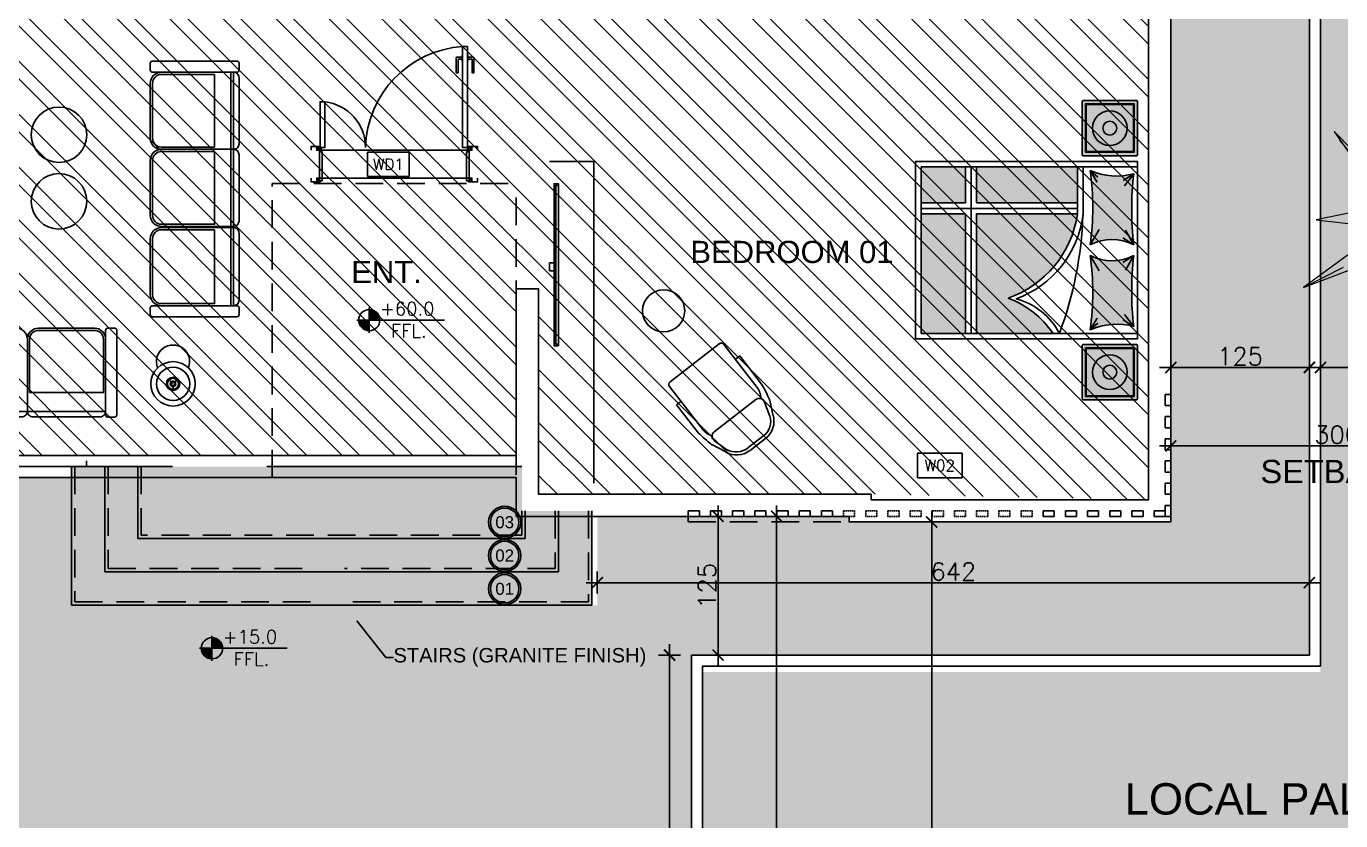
# Model space of a CAD drawing. Header units: centimetres. Extents: x -10658 to 14823, y -5448 to 3597.
# Drawn here: x -1332 to -147, y 519 to 1235 of the extents above; entities that cross this region are included whole.
import ezdxf
from ezdxf import colors
from ezdxf.entities.mleader import LeaderData, LeaderLine
from ezdxf.enums import TextEntityAlignment as Align
from ezdxf.math import Vec2, Vec3

# ---------------------------------------------------------------- set-up
doc = ezdxf.new("R2010")
doc.units = ezdxf.units.CM
doc.header["$LTSCALE"] = 100
doc.header["$MEASUREMENT"] = 0
doc.header["$PDMODE"] = 35
doc.linetypes.add('A0-01 FLOOR PLANS$0$HIDDEN', pattern=[0.375, 0.25, -0.125])
for name, color, linetype in [('A0-01 FLOOR PLANS$0$ARROW INDICATOR', 4, 'Continuous'), ('A0-01 FLOOR PLANS$0$CAR', 1, 'Continuous'), ('A0-01 FLOOR PLANS$0$FURNITURE', 111, 'Continuous'), ('A0-01 FLOOR PLANS$0$FURNITURE HATCH', 15, 'Continuous'), ('A0-01 FLOOR PLANS$0$HANDRAIL', 161, 'Continuous'), ('A0-01 FLOOR PLANS$0$HATCH', 8, 'Continuous'), ('A0-01 FLOOR PLANS$0$HIDDEN', 8, 'A0-01 FLOOR PLANS$0$HIDDEN'), ('A0-01 FLOOR PLANS$0$HIDDEN -03', 8, 'A0-01 FLOOR PLANS$0$HIDDEN'), ('A0-01 FLOOR PLANS$0$LVL', 2, 'Continuous'), ('A0-01 FLOOR PLANS$0$NUMBERS', 1, 'Continuous'), ('A0-01 FLOOR PLANS$0$STAIRS', 4, 'Continuous'), ('A0-01 FLOOR PLANS$0$TEXT', 3, 'Continuous'), ('A0-01 FLOOR PLANS$0$TEXT-SCHED', 3, 'Continuous'), ('A0-01 FLOOR PLANS$0$TILE', 252, 'Continuous'), ('A0-01 FLOOR PLANS$0$WALL-03', 2, 'Continuous'), ('A0-01 FLOOR PLANS$0$WALL-04', 1, 'Continuous'), ('A0-01 FLOOR PLANS$0$WOODEN DOOR', 1, 'Continuous'), ('DIM IN', 1, 'Continuous'), ('HATCH', 8, 'Continuous'), ('SOURROUNDING$0$KERBSTONE', 11, 'Continuous'), ('SOURROUNDING$0$TEXT', 3, 'Continuous'), ('TEXT', 3, 'Continuous')]:
    doc.layers.add(name, color=color, linetype=linetype)
doc.layers.add('SOURROUNDING$0$HAT', color=8, linetype='Continuous', lineweight=9)
doc.layers.add('SOURROUNDING$0$plantitas', color=68, linetype='Continuous', lineweight=5)
doc.styles.add('A0-01 FLOOR PLANS$0$02-Ground$0$ATTRIBUTE', font='ROMANS.shx')
doc.styles.add('A0-01 FLOOR PLANS$0$A0-01 GROUND FLOOR PLAN - For Entry modification$0$ROMANS', font='romans')
doc.styles.add('A0-01 FLOOR PLANS$0$ART', font='arial.ttf')
doc.styles.add('A0-01 FLOOR PLANS$0$ART-PS-1', font='arial.ttf', dxfattribs={"height": 20})
doc.styles.add('A0-01 FLOOR PLANS$0$GRIDS$0$20', font='romans.shx')
doc.styles.add('ART', font='arial.ttf')
doc.styles.add('ROMANS', font='romans')
doc.styles.add('SOURROUNDING$0$ARIAL', font='arial.ttf', dxfattribs={"width": 0.8, "height": 150})
doc.dimstyles.new('A0-01 FLOOR PLANS$0$A0-01 GROUND FLOOR PLAN - For Entry modification$0$text', dxfattribs={"dimtxt": 18, "dimasz": 10, "dimexe": 10, "dimexo": 10, "dimgap": -6, "dimtad": 1, "dimtih": 1, "dimtoh": 1, "dimdec": 0, "dimdsep": 46, "dimtxsty": 'A0-01 FLOOR PLANS$0$A0-01 GROUND FLOOR PLAN - For Entry modification$0$ROMANS', "dimblk1": 'A0-01 FLOOR PLANS$0$A0-01 GROUND FLOOR PLAN - For Entry modification$0$_ARCHTICK', "dimblk2": 'A0-01 FLOOR PLANS$0$A0-01 GROUND FLOOR PLAN - For Entry modification$0$_ARCHTICK', "dimsah": 1, "dimcen": 25, "dimdle": 10, "dimse1": 1, "dimse2": 1, "dimsd1": 1, "dimsd2": 1, "dimclrd": 1, "dimclre": 1, "dimclrt": 2, "dimadec": 0, "dimazin": 0, "dimtfac": 1, "dimtdec": 0, "dimtmove": 2, "dimatfit": 3, "dimldrblk": 'A0-01 FLOOR PLANS$0$A0-01 GROUND FLOOR PLAN - For Entry modification$0$_ARCHTICK', "dimfxl": 1, "dimtolj": 1, "dimtzin": 0, "dimarcsym": 0})
doc.dimstyles.new('AS-17-100', dxfattribs={"dimtxt": 17, "dimasz": 10, "dimexe": 10, "dimexo": 10, "dimgap": 6, "dimtad": 1, "dimtoh": 1, "dimdec": 0, "dimdsep": 46, "dimtxsty": 'ROMANS', "dimblk1": 'ARCHTICK', "dimblk2": 'ARCHTICK', "dimsah": 1, "dimcen": 25, "dimdle": 10, "dimclrd": 1, "dimclre": 1, "dimclrt": 2, "dimadec": 0, "dimazin": 0, "dimtfac": 1, "dimtdec": 0, "dimtofl": 0, "dimtmove": 2, "dimatfit": 3, "dimldrblk": 'ARCHTICK', "dimfxl": 1, "dimtolj": 1, "dimtzin": 0, "dimarcsym": 0})

# ---------------------------------------------------------------- blocks, each defined once
blk = doc.blocks.new('_ARCHTICK')
at = {"color": 0, "linetype": 'ByBlock', "const_width": 0.15}
blk.add_lwpolyline([(-0.5, -0.5), (0.5, 0.5)], dxfattribs=at)
blk = doc.blocks.new('*D58')
at = {"layer": 'Defpoints', "color": 0, "transparency": 16777216}
for p in [(-590, 788), (-700.6, 0), (-515.5, 0)]:
    blk.add_point(p, dxfattribs=at)
at = {"layer": 'DIM IN', "color": 1, "lineweight": -2, "transparency": 16777216}
for p, q in [((-515.5, 798), (-515.5, -10)), ((-580, 788), (-505.5, 788)), ((-690.6, 0), (-505.5, 0))]:
    blk.add_line(p, q, dxfattribs=at)
at = {"layer": 'DIM IN', "color": 1, "lineweight": -2, "transparency": 16777216, "xscale": 10, "yscale": 10, "zscale": 10}
for p, rotation in [((-515.5, 788), 90), ((-515.5, 0), 270)]:
    blk.add_blockref('_ARCHTICK', p, dxfattribs=dict(at, rotation=rotation))
at = {"layer": 'DIM IN', "color": 2, "transparency": 16777216, "insert": (-525.5, 394), "char_height": 16, "attachment_point": 5, "rotation": 90, "style": 'ROMANS'}
blk.add_mtext('\\A1;788', dxfattribs=at)
blk = doc.blocks.new('*D59')
at = {"layer": 'Defpoints', "color": 0, "transparency": 16777216}
for p in [(-300, 856.6), (0, 856.6), (0, 842.9)]:
    blk.add_point(p, dxfattribs=at)
at = {"layer": 'DIM IN', "color": 1, "lineweight": -2, "transparency": 16777216}
for p, q in [((0, 852.9), (0, 866.6)), ((-310, 856.6), (10, 856.6))]:
    blk.add_line(p, q, dxfattribs=at)
at = {"layer": 'DIM IN', "color": 1, "lineweight": -2, "transparency": 16777216, "xscale": 10, "yscale": 10, "zscale": 10, "rotation": 180}
blk.add_blockref('_ARCHTICK', (-300, 856.6), dxfattribs=at)
at = {"layer": 'DIM IN', "color": 1, "lineweight": -2, "transparency": 16777216, "xscale": 10, "yscale": 10, "zscale": 10}
blk.add_blockref('_ARCHTICK', (0, 856.6), dxfattribs=at)
at = {"layer": 'DIM IN', "color": 2, "transparency": 16777216, "insert": (-150, 866.6), "char_height": 16, "attachment_point": 5, "style": 'ROMANS'}
blk.add_mtext('\\A1;300', dxfattribs=at)
blk = doc.blocks.new('SOURROUNDING$0$0Q62D')
at = {"color": 0, "linetype": 'ByBlock'}
for p, q in [((-0.05, 1.11), (0.07, 0.48)), ((-0.03, 0.53), (-0.05, 1.11)), ((-0.03, 0.96), (0.02, 0.52)), ((-0.33, 0.67), (-0.16, 0.38)), ((-0.24, 0.34), (-0.33, 0.67)), ((-0.99, 0.59), (-0.35, 0.33)), ((-0.47, 0.19), (-0.99, 0.59)), ((-0.47, 0.28), (-0.92, 0.55)), ((-0.02, 0.02), (-0.03, 0.53)), ((0.1, 0.29), (0.34, 0.61)), ((0.34, 0.61), (0.15, 0.24)), ((0.28, 0.34), (1, 0.54)), ((1, 0.54), (0.36, 0.26)), ((1, 0.54), (0.41, 0.33)), ((0.07, 0.48), (0, 0.01)), ((0.02, 0.52), (0.05, 0.51)), ((-0.44, 0.21), (-0.38, 0.31)), ((-0.35, 0.33), (0, 0)), ((0, 0), (-0.24, 0.34)), ((-0.16, 0.38), (-0.02, 0.02)), ((0, 0.01), (0.1, 0.29)), ((0.03, 0.05), (0.28, 0.34)), ((0.08, 0.09), (0.31, 0.27)), ((-0.05, 0.01), (-0.47, 0.19)), ((-0.09, 0.04), (-0.36, 0.22)), ((0.36, 0.26), (0, 0.01)), ((0.15, 0.24), (0.03, 0.05)), ((-1.16, -0.15), (-0.66, 0.01)), ((-0.66, 0.01), (-0.05, 0.01)), ((-0.01, 0.01), (-0.62, -0.13)), ((0.01, 0), (-0.09, -0.29)), ((0, 0.01), (0.39, 0.1)), ((0, -0.42), (0.01, 0)), ((0.02, 0.01), (0.12, -0.52)), ((0.33, -0.36), (0.02, 0.01)), ((0.04, 0.01), (0.28, 0.02)), ((0.39, 0.1), (0.83, 0.01)), ((0.83, 0.01), (0.39, -0.02)), ((0.77, 0.01), (0.5, 0.01)), ((-1.16, -0.15), (-0.72, -0.06)), ((-0.62, -0.13), (-1.16, -0.15)), ((-0.2, -0.01), (-0.53, -0.04)), ((-0.35, -0.31), (-0.01, -0.04)), ((-0.04, -0.06), (-0.31, -0.35)), ((0, -0.03), (-0.3, -0.43)), ((-0.12, -0.23), (0, -0.03)), ((0.02, -0.06), (0.07, -0.48)), ((0.05, -0.01), (0.37, -0.3)), ((0.39, -0.02), (0.05, -0.01)), ((-0.16, -0.45), (-0.12, -0.23)), ((-0.64, -0.6), (-0.35, -0.31)), ((-0.09, -0.29), (-0.16, -0.45)), ((0.6, -0.73), (0.33, -0.36)), ((0.37, -0.3), (0.6, -0.73)), ((0.49, -0.56), (0.38, -0.38)), ((-0.3, -0.43), (-0.64, -0.6)), ((0.05, -1.18), (0, -0.42)), ((0.12, -0.52), (0.05, -1.18)), ((0.04, -1.08), (0.05, -0.56))]:
    blk.add_line(p, q, dxfattribs=at)
blk = doc.blocks.new('SOURROUNDING')
at = {"layer": 'SOURROUNDING$0$HAT', "transparency": 33554658}
h = blk.add_hatch(dxfattribs=at)
h.set_pattern_fill('CROSS', color=256, scale=150, angle=90)
h.paths.add_polyline_path([(-1392.1, 640), (-2418, 640), (-2418, 25), (-1392.1, 25)])
h.paths.add_polyline_path([(-1810, 2848), (-1810, 3028), (-3028, 3028), (-3028, 785), (-1820, 785), (-1820, 1969.7), (-1935, 1969.7), (-1935, 2521.2), (-1820, 2521.2), (-1820, 2848)])
h.paths.add_polyline_path([(-890, 3028), (-880, 2818), (-165, 2818), (-175, 2848), (-165, 2848), (-165, 652.9), (-722.1, 652.9), (-722.1, 25), (-20, 20), (-20, 3028)])
at = {"layer": 'SOURROUNDING$0$KERBSTONE', "lineweight": 13}
h = blk.add_hatch(dxfattribs=at)
h.set_pattern_fill('AR-HBONE', color=252, scale=5, angle=90)
h.paths.add_polyline_path([(-175, 1001.4), (-180.2, 999.4), (-175, 1003.3), (-175, 1910.1), (-189.2, 1904.7), (-175, 1915.1), (-175, 1965.3), (-177.8, 1965.6), (-175, 1966.2), (-175, 2515.3), (-190.9, 2509.3), (-175, 2521), (-175, 2569.6), (-179.5, 2570.1), (-175, 2571.1), (-175, 2808), (-890, 2808), (-890, 3028), (-1810, 3028), (-1810, 2511.2), (-1925, 2511.2), (-1925, 1979.7), (-1810, 1979.7), (-1810, 775), (-3028, 775), (-3028, 650), (-2728, 650), (-2448, 650), (-2428, 650), (-1382.1, 650), (-1382.1, 25), (-1257.6, 25), (-1257.1, 25), (-857.1, 25), (-732.1, 25), (-732.1, 668), (-175, 668)])
h.paths.add_polyline_path([(-1685, 828), (-1685, 2129.7), (-1770, 2129.7), (-1770, 2361.2), (-1685, 2361.2), (-1685, 2748), (-1220, 2748), (-1220, 2683), (-890, 2683), (-300, 2683), (-300, 788), (-590, 788), (-590, 793), (-817, 793), (-817, 713), (-1286.1, 713), (-1287.5, 828)], flags=16)
h.paths.add_polyline_path([(-1798.2, 1621.7), (-1726.1, 1621.7), (-1726.1, 1641.2), (-1798.2, 1641.2)], flags=16)
h.paths.add_polyline_path([(-1564, 2964.7), (-999.2, 2964.7), (-999.2, 3018.3), (-1564, 3018.3)], flags=16)
at = {"color": 6}
blk.add_lwpolyline([(-300, 2683), (-890, 2683), (-890, 2683), (-1220, 2683), (-1220, 2748), (-1685, 2748), (-1685, 828), (-890, 828), (-890, 793), (-590, 793), (-590, 788), (-300, 788)], close=True, dxfattribs=at)
at = {"layer": 'SOURROUNDING$0$KERBSTONE', "color": 2}
for p, q in [((-165, 2818), (-165, 658)), ((-175, 668), (-175, 2808)), ((-732.1, 668), (-732.1, 25)), ((-175, 668), (-732.1, 668)), ((-165, 658), (-722.1, 658)), ((-722.1, 658), (-722.1, 25))]:
    blk.add_line(p, q, dxfattribs=at)
at = {"layer": 'SOURROUNDING$0$plantitas', "color": 54, "extrusion": (0, 0, -1), "xscale": 90.07812315540856, "yscale": 90.07812315540856, "zscale": -90.07812315540879, "rotation": 141.4792577779152}
blk.add_blockref('SOURROUNDING$0$0Q62D', (90.1, 1053.9), dxfattribs=at)
at = {"layer": 'SOURROUNDING$0$TEXT', "linetype": 'ByBlock', "style": 'SOURROUNDING$0$ARIAL'}
blk.add_text('LOCAL PALM', height=28.25, dxfattribs=at).set_placement((-217.7, 524.3), align=Align.CENTER)
blk = doc.blocks.new('*D52')
at = {"layer": 'Defpoints', "color": 0, "transparency": 16777216}
for p in [(-300, 967.9), (-175, 927.3), (-175, 759.3)]:
    blk.add_point(p, dxfattribs=at)
at = {"layer": 'DIM IN', "color": 1, "lineweight": -2, "transparency": 16777216}
for p, q in [((-300, 957.9), (-300, 917.3)), ((-175, 769.3), (-175, 937.3)), ((-310, 927.3), (-165, 927.3))]:
    blk.add_line(p, q, dxfattribs=at)
at = {"layer": 'DIM IN', "color": 1, "lineweight": -2, "transparency": 16777216, "xscale": 10, "yscale": 10, "zscale": 10, "rotation": 180}
blk.add_blockref('_ARCHTICK', (-300, 927.3), dxfattribs=at)
at = {"layer": 'DIM IN', "color": 1, "lineweight": -2, "transparency": 16777216, "xscale": 10, "yscale": 10, "zscale": 10}
blk.add_blockref('_ARCHTICK', (-175, 927.3), dxfattribs=at)
at = {"layer": 'DIM IN', "color": 2, "transparency": 16777216, "insert": (-237.5, 937.3), "char_height": 16, "attachment_point": 5, "style": 'ROMANS'}
blk.add_mtext('\\A1;125', dxfattribs=at)
blk = doc.blocks.new('*D61')
at = {"layer": 'Defpoints', "color": 0, "transparency": 16777216}
for p in [(-175, 750.7), (-175, 733.3), (-817, 713.4)]:
    blk.add_point(p, dxfattribs=at)
at = {"layer": 'DIM IN', "color": 1, "lineweight": -2, "transparency": 16777216}
for p, q in [((-817, 723.4), (-817, 743.3)), ((-175, 740.7), (-175, 723.3)), ((-827, 733.3), (-165, 733.3))]:
    blk.add_line(p, q, dxfattribs=at)
at = {"layer": 'DIM IN', "color": 1, "lineweight": -2, "transparency": 16777216, "xscale": 10, "yscale": 10, "zscale": 10, "rotation": 180}
blk.add_blockref('_ARCHTICK', (-817, 733.3), dxfattribs=at)
at = {"layer": 'DIM IN', "color": 1, "lineweight": -2, "transparency": 16777216, "xscale": 10, "yscale": 10, "zscale": 10}
blk.add_blockref('_ARCHTICK', (-175, 733.3), dxfattribs=at)
at = {"layer": 'DIM IN', "color": 2, "transparency": 16777216, "insert": (-496, 743.3), "char_height": 16, "attachment_point": 5, "style": 'ROMANS'}
blk.add_mtext('\\A1;642', dxfattribs=at)
blk = doc.blocks.new('*D62')
at = {"layer": 'Defpoints', "color": 0, "transparency": 16777216}
for p in [(-713.2, 793), (-713.2, 668), (-708.1, 668)]:
    blk.add_point(p, dxfattribs=at)
at = {"layer": 'DIM IN', "color": 1, "lineweight": -2, "transparency": 16777216}
for p, q in [((-708.1, 803), (-708.1, 658)), ((-703.2, 793), (-698.1, 793)), ((-703.2, 668), (-698.1, 668))]:
    blk.add_line(p, q, dxfattribs=at)
at = {"layer": 'DIM IN', "color": 1, "lineweight": -2, "transparency": 16777216, "xscale": 10, "yscale": 10, "zscale": 10}
for p, rotation in [((-708.1, 793), 90), ((-708.1, 668), 270)]:
    blk.add_blockref('_ARCHTICK', p, dxfattribs=dict(at, rotation=rotation))
at = {"layer": 'DIM IN', "color": 2, "transparency": 16777216, "insert": (-718.1, 730.5), "char_height": 16, "attachment_point": 5, "rotation": 90, "style": 'ROMANS'}
blk.add_mtext('\\A1;125', dxfattribs=at)
blk = doc.blocks.new('*D28')
at = {"layer": 'Defpoints', "color": 0, "transparency": 16777216}
for p in [(-165, 927.3), (-165, 927.3), (-20, 927.3)]:
    blk.add_point(p, dxfattribs=at)
at = {"layer": 'DIM IN', "color": 1, "lineweight": -2, "transparency": 16777216}
blk.add_line((-10, 927.3), (-175, 927.3), dxfattribs=at)
at = {"layer": 'DIM IN', "color": 1, "lineweight": -2, "transparency": 16777216, "xscale": 10, "yscale": 10, "zscale": 10, "rotation": 180}
blk.add_blockref('_ARCHTICK', (-165, 927.3), dxfattribs=at)
at = {"layer": 'DIM IN', "color": 1, "lineweight": -2, "transparency": 16777216, "xscale": 10, "yscale": 10, "zscale": 10}
blk.add_blockref('_ARCHTICK', (-20, 927.3), dxfattribs=at)
at = {"layer": 'DIM IN', "color": 2, "transparency": 16777216, "insert": (-92.5, 937.3), "char_height": 16, "attachment_point": 5, "style": 'ROMANS'}
blk.add_mtext('\\A1;145', dxfattribs=at)
blk = doc.blocks.new('*D77')
at = {"layer": 'Defpoints', "color": 0, "transparency": 16777216}
for p in [(-590, 793), (-655.3, 0), (-598.1, 0)]:
    blk.add_point(p, dxfattribs=at)
at = {"layer": 'DIM IN', "color": 1, "lineweight": -2, "transparency": 16777216}
for p, q in [((-655.3, 803), (-655.3, -10)), ((-600, 793), (-665.3, 793)), ((-608.1, 0), (-665.3, 0))]:
    blk.add_line(p, q, dxfattribs=at)
at = {"layer": 'DIM IN', "color": 1, "lineweight": -2, "transparency": 16777216, "xscale": 10, "yscale": 10, "zscale": 10}
for p, rotation in [((-655.3, 793), 90), ((-655.3, 0), 270)]:
    blk.add_blockref('_ARCHTICK', p, dxfattribs=dict(at, rotation=rotation))
at = {"layer": 'DIM IN', "color": 2, "transparency": 16777216, "insert": (-665.3, 396.5), "char_height": 16, "attachment_point": 5, "rotation": 90, "style": 'ROMANS'}
blk.add_mtext('\\A1;793', dxfattribs=at)
blk = doc.blocks.new('*D106')
at = {"layer": 'Defpoints', "color": 0, "transparency": 16777216}
for p in [(-732.1, 668), (-751.8, 25), (-732.1, 25)]:
    blk.add_point(p, dxfattribs=at)
at = {"layer": 'DIM IN', "color": 1, "lineweight": -2, "transparency": 16777216}
for p, q in [((-751.8, 678), (-751.8, 15)), ((-742.1, 668), (-761.8, 668)), ((-742.1, 25), (-761.8, 25))]:
    blk.add_line(p, q, dxfattribs=at)
at = {"layer": 'DIM IN', "color": 1, "lineweight": -2, "transparency": 16777216, "xscale": 10, "yscale": 10, "zscale": 10}
for p, rotation in [((-751.8, 668), 90), ((-751.8, 25), 270)]:
    blk.add_blockref('_ARCHTICK', p, dxfattribs=dict(at, rotation=rotation))
at = {"layer": 'DIM IN', "color": 2, "transparency": 16777216, "insert": (-766.3, 346.5), "char_height": 17, "attachment_point": 5, "rotation": 90, "style": 'ROMANS'}
blk.add_mtext('\\A1;643', dxfattribs=at)
blk = doc.blocks.new('A0-01 FLOOR PLANS$0$d2232')
at = {"layer": 'A0-01 FLOOR PLANS$0$WOODEN DOOR'}
for p, q in [((-134.5, 31), (-137, 28.5)), ((-134.5, 28.5), (-137, 31)), ((0.5, 31), (3, 28.5)), ((0.5, 28.5), (3, 31)), ((-134.5, 1), (-137, 3.5)), ((-134.5, 3.5), (-137, 1)), ((0.5, 1), (3, 3.5)), ((0.5, 3.5), (3, 1))]:
    blk.add_line(p, q, dxfattribs=at)
for points in [[(-5.4, 122), (-1, 122), (-1, 31), (-5.4, 31)], [(-129.6, 72.3), (-134, 72.3), (-134, 31), (-129.6, 31)]]:
    blk.add_lwpolyline(points, close=True, dxfattribs=at)
for points in [[(-5.7, 112.5), (-10.7, 112.5, 0.414214), (-11.2, 111.9), (-11.2, 98.4, 0.414214), (-11, 98.2), (-9.7, 98.2, 0.414214), (-9.5, 98.4), (-9.5, 110.5, -0.414214), (-9.2, 110.7), (-5.7, 110.7)], [(-0.7, 112.5), (4.3, 112.5, -0.414214), (4.8, 111.9), (4.8, 98.4, -0.414214), (4.6, 98.2), (3.3, 98.2, -0.414214), (3.1, 98.4), (3.1, 110.5, 0.414214), (2.8, 110.7), (-0.7, 110.7)]]:
    blk.add_lwpolyline(points, format="xyb", dxfattribs=at)
for points in [[(-5.4, 108.8), (-5.7, 108.8), (-5.7, 114.3), (-5.4, 114.3)], [(-1, 108.8), (-0.7, 108.8), (-0.7, 114.3), (-1, 114.3)], [(-134, 31), (-134, 32), (-142, 32), (-142, 28.5)], [(-134.5, 31), (-137, 31), (-137, 28.5), (-134.5, 28.5)], [(-134.5, 31), (-133, 31), (-133, 27), (-132, 27), (-132, 1), (-134.5, 1), (-134.5, 31)], [(0.5, 31), (-1, 31), (-1, 27), (-2, 27), (-2, 1), (0.5, 1), (0.5, 31)], [(0, 31), (0, 32), (8, 32), (8, 28.5)], [(0.5, 31), (3, 31), (3, 28.5), (0.5, 28.5)], [(-134, 1), (-134, 0), (-142, 0), (-142, 3.5)], [(-134.5, 3.5), (-137, 3.5), (-137, 1), (-134.5, 1)], [(0, 1), (0, 0), (8, 0), (8, 3.5)], [(0.5, 3.5), (3, 3.5), (3, 1), (0.5, 1)]]:
    blk.add_lwpolyline(points, dxfattribs=at)
for centre, radius, start, end in [((1, 28.2), 94.1, 93.9429, 178.2769), ((-134.5, 31), 41.5, 0, 83.2298)]:
    blk.add_arc(centre, radius, start, end, dxfattribs=at)
blk = doc.blocks.new('A0-01 FLOOR PLANS$0$Fur_Bed_200x160_01')
at = {"layer": 'A0-01 FLOOR PLANS$0$FURNITURE HATCH'}
h = blk.add_hatch(color=256, dxfattribs=at)
h.dxf.hatch_style = 1
h.paths.add_polyline_path([(32.6, -54.1), (32.1, -54.1, 0.275211), (-43.4, -116.6, 0.156058), (-75, -76.3), (-75, -145), (32.6, -145)])
h.paths.add_polyline_path([(75, -54.1), (42.6, -54.1), (42.6, -145), (75, -145)])
h.paths.add_polyline_path([(75, -155), (42.6, -155), (42.6, -195), (75, -195)])
h.paths.add_polyline_path([(32.6, -155), (-75, -155), (-75, -195), (32.6, -195)])
h.paths.add_polyline_path([(-4.7, -3.3, -0.059544), (-68.9, -3.3, -0.175461), (-71.8, -42.7, -0.069628), (-4.7, -42.7, -0.248743)])
h.paths.add_polyline_path([(68.9, -3.3, -0.059544), (4.7, -3.3, -0.248743), (4.7, -42.7, -0.069628), (71.8, -42.7, -0.175461)])
for p, q in [((-68.9, -3.3), (-58.1, -11.8)), ((-68.9, -3.3), (-62.8, -12.9)), ((-4.7, -3.3), (-17.9, -10.7)), ((-4.7, -3.3), (-11.1, -13.1)), ((4.7, -3.3), (11.1, -13.1)), ((4.7, -3.3), (17.9, -10.7)), ((68.9, -3.3), (58.1, -11.8)), ((68.9, -3.3), (62.8, -12.9)), ((-4.7, -42.7), (-18.7, -34.4)), ((4.7, -42.7), (18.7, -34.4)), ((-71.8, -42.7), (-65.9, -35.7)), ((-71.8, -42.7), (-61.3, -36.3)), ((71.8, -42.7), (61.3, -36.3)), ((71.8, -42.7), (65.9, -35.7)), ((75, -54.1), (32.1, -54.1)), ((32.6, -145), (32.6, -54.1)), ((37.6, -195), (37.6, -54.1)), ((42.6, -145), (42.6, -54.1)), ((32.6, -145), (-75, -145)), ((-75, -150), (75, -150)), ((75, -145), (42.6, -145)), ((32.6, -155), (-75, -155)), ((32.6, -195), (32.6, -155)), ((75, -155), (42.6, -155)), ((42.6, -195), (42.6, -155))]:
    blk.add_line(p, q)
blk.add_lwpolyline([(-80, 0), (-80, -200), (80, -200), (80, 0)], close=True)
blk.add_lwpolyline([(-75, 0), (-75, -195), (75, -195), (75, 0)])
for points in [[(-71.8, -42.7, 0.175461), (-68.9, -3.3)], [(-68.9, -3.3, 0.059544), (-4.7, -3.3)], [(-4.7, -42.7, -0.248743), (-4.7, -3.3)], [(68.9, -3.3, -0.059544), (4.7, -3.3)], [(4.7, -42.7, 0.248743), (4.7, -3.3)], [(71.8, -42.7, -0.175461), (68.9, -3.3)], [(-71.8, -42.7, -0.069628), (-4.7, -42.7)], [(71.8, -42.7, 0.069628), (4.7, -42.7)], [(75, -49.1), (31.7, -49.1, 0.27978), (-43.9, -109.3, 0.210515), (-75, -70.4)]]:
    blk.add_lwpolyline(points, format="xyb")
for centre, radius, start, end in [((44.1, -389), 340.1, 92.0894, 110.5014), ((46.9, -148.7), 95.8, 98.8752, 160.4252), ((-122.1, -145.9), 84.1, 20.4105, 55.8901)]:
    blk.add_arc(centre, radius, start, end)
blk = doc.blocks.new('A0-01 FLOOR PLANS$0$CT2')
at = {"layer": 'A0-01 FLOOR PLANS$0$FURNITURE HATCH'}
h = blk.add_hatch(color=256, dxfattribs=at)
h.dxf.hatch_style = 1
h.paths.add_polyline_path([(0.4, 48.4, 0.414214), (-0.9, 49.6), (-48.4, 49.6, 0.414214), (-49.6, 48.4), (-49.6, 0.9, 0.414214), (-48.4, -0.4), (-0.9, -0.4, 0.414214), (0.4, 0.9)])
at = {"layer": 'A0-01 FLOOR PLANS$0$FURNITURE'}
blk.add_lwpolyline([(-0.9, -0.4), (-48.4, -0.4, -0.414214), (-49.6, 0.9), (-49.6, 48.4, -0.414214), (-48.4, 49.6), (-0.9, 49.6, -0.414214), (0.4, 48.4), (0.4, 0.9, -0.414214)], format="xyb", close=True, dxfattribs=at)
for points in [[(-2.8, 2.8), (-46.5, 2.8), (-46.5, 46.5), (-2.8, 46.5)], [(-3.4, 3.4), (-45.9, 3.4), (-45.9, 45.9), (-3.4, 45.9)]]:
    blk.add_lwpolyline(points, close=True, dxfattribs=at)
for radius in [15.6, 6.25]:
    blk.add_circle((-24.6, 24.6), radius, dxfattribs=at)
blk = doc.blocks.new('A0-01 FLOOR PLANS$0$A$C09b082d8')
at = {"layer": 'A0-01 FLOOR PLANS$0$FURNITURE'}
blk.add_lwpolyline([(71.2, 8), (-74.8, 8), (-74.8, 4), (71.2, 4)], close=True, dxfattribs=at)
for points in [[(-73.3, 8), (-73.3, 5.5), (69.7, 5.5), (69.7, 8)], [(3.5, 4), (3.5, 0), (-3.5, 0), (-3.5, 4)]]:
    blk.add_lwpolyline(points, dxfattribs=at)
blk = doc.blocks.new('A0-01 FLOOR PLANS$0$Fur_ArmChair_93x72_01')
for p, q in [((-8.9, 0), (9.1, 0)), ((-8.9, -3), (9.1, -3)), ((-32.7, -24.7), (-27.2, -13.1)), ((-28.9, -26.5), (-25, -13.6)), ((28.1, -26.5), (24.2, -13.6)), ((32.7, -24.7), (27.2, -13.1)), ((-24.2, -33), (23.4, -33)), ((-36, -73), (-36, -40.9)), ((-31, -90), (-31, -40.9)), ((31, -90), (31, -40.8)), ((36, -73), (36, -40.8)), ((-31, -73), (-36, -73)), ((31, -73), (36, -73)), ((28, -93), (-28, -93))]:
    blk.add_line(p, q)
for centre, radius, start, end in [((-9, -19.3), 19.3, 89.7223, 159.3789), ((9, -19.3), 19.3, 20.6212, 90.2777), ((-8.9, -20.6), 17.6, 89.3962, 156.7447), ((9, -19.2), 16.3, 20.1763, 90.3363), ((-31.8, -11), 5, 334.7019, 342.1666), ((31.8, -10.9), 5, 197.8334, 205.2981), ((98, -58.9), 135.2, 165.7449, 172.3494), ((-28.2, -26.8), 5, 154.7019, 165.7488), ((-16, -40.9), 15, 141.4228, 180), ((-24.2, -28), 5, 163.0927, 269.9745), ((23.4, -28), 5, 270, 16.8584), ((15.6, -40.9), 15.4, 0.2537, 40.1308), ((28.2, -26.8), 5, 14.2512, 25.2981), ((-98, -58.9), 135.2, 7.6506, 14.2512), ((-28, -90), 3, 180, 270), ((28, -90), 3, 270, 0)]:
    blk.add_arc(centre, radius, start, end)
blk = doc.blocks.new('*D1750')
at = {"layer": 'A0-01 FLOOR PLANS$0$TEXT-SCHED', "color": 1, "lineweight": -2, "transparency": 16777216}
for p, q in [((-1086.5, 1086.4), (-1124.2, 1086.4)), ((-1124.2, 1086.4), (-1124.2, 1064.4)), ((-1086.5, 1064.4), (-1086.5, 1086.4)), ((-1124.2, 1064.4), (-1086.5, 1064.4))]:
    blk.add_line(p, q, dxfattribs=at)
at = {"layer": 'Defpoints', "color": 0, "transparency": 16777216}
blk.add_point((-1105.3, 1075.4), dxfattribs=at)
blk.add_point((-1105.3, 1075.4), dxfattribs=at)
blk.add_point((-1105.3, 1075.4), dxfattribs=at)
at = {"layer": 'A0-01 FLOOR PLANS$0$TEXT-SCHED', "color": 2, "transparency": 16777216, "insert": (-1105.3, 1075.4), "char_height": 8, "width": 47.143, "attachment_point": 5, "style": 'A0-01 FLOOR PLANS$0$A0-01 GROUND FLOOR PLAN - For Entry modification$0$ROMANS'}
blk.add_mtext('\\A1;{\\H1.25x;WD1}', dxfattribs=at)
blk = doc.blocks.new('A0-01 FLOOR PLANS$0$A0-01 GROUND FLOOR PLAN - For Entry modification$0$_ARCHTICK')
at = {"color": 0, "linetype": 'ByBlock', "const_width": 0.15}
blk.add_lwpolyline([(-0.5, -0.5), (0.5, 0.5)], dxfattribs=at)
blk = doc.blocks.new('*D1759')
at = {"layer": 'A0-01 FLOOR PLANS$0$TEXT-SCHED', "color": 1, "lineweight": -2, "transparency": 16777216}
for p, q in [((-588.1, 814.9), (-628.2, 814.9)), ((-628.2, 814.9), (-628.2, 792.9)), ((-588.1, 792.9), (-588.1, 814.9)), ((-628.2, 792.9), (-588.1, 792.9))]:
    blk.add_line(p, q, dxfattribs=at)
at = {"layer": 'Defpoints', "color": 0, "transparency": 16777216}
blk.add_point((-608.2, 803.9), dxfattribs=at)
blk.add_point((-608.2, 803.9), dxfattribs=at)
blk.add_point((-608.2, 803.9), dxfattribs=at)
at = {"layer": 'A0-01 FLOOR PLANS$0$TEXT-SCHED', "color": 2, "transparency": 16777216, "insert": (-608.2, 803.9), "char_height": 8, "width": 47.143, "attachment_point": 5, "style": 'A0-01 FLOOR PLANS$0$A0-01 GROUND FLOOR PLAN - For Entry modification$0$ROMANS'}
blk.add_mtext('\\A1;{\\H1.25x;W02}', dxfattribs=at)
blk = doc.blocks.new('A0-01 FLOOR PLANS$0$02-Ground$0$A$C4F2068BA')
for p, q in [((0.4, 0.637), (0.4, 0.163)), ((1.816, 0.4), (0.163, 0.4))]:
    blk.add_line(p, q)
at = {"color": 8, "const_width": 0.2}
for points in [[(0.4, 0.3, -0.414214), (0.3, 0.4, -0.414214)], [(0.4, 0.5, -0.414214), (0.5, 0.4, -0.414214)]]:
    blk.add_lwpolyline(points, format="xyb", dxfattribs=at)
blk.add_circle((0.4, 0.4), 0.2)
blk = doc.blocks.new('A0-01 FLOOR PLANS$0$02-Ground$0$123')
at = {"ltscale": 0.1}
blk.add_blockref('A0-01 FLOOR PLANS$0$02-Ground$0$A$C4F2068BA', (-0.4, -0.4), dxfattribs=at)
blk = doc.blocks.new('A0-01 FLOOR PLANS$0$02-Ground$0$LEVEL- PLAN')
at = {"layer": 'A0-01 FLOOR PLANS$0$LVL', "ltscale": 0.1}
blk.add_blockref('A0-01 FLOOR PLANS$0$02-Ground$0$123', (0, 0), dxfattribs=at)
at = {"layer": 'A0-01 FLOOR PLANS$0$LVL', "ltscale": 0.1, "style": 'A0-01 FLOOR PLANS$0$02-Ground$0$ATTRIBUTE', "width": 0.8, "flags": 4}
blk.add_attdef('%%P0.00', (0.203, 0.093), '', height=0.25, dxfattribs=at)
blk.add_attdef('LVL', text='', height=0.25, dxfattribs=at).set_placement((0.745, -0.327), align=Align.CENTER)
blk = doc.blocks.new('A0-01 FLOOR PLANS$0$NUMBER')
at = {"layer": 'A0-01 FLOOR PLANS$0$NUMBERS'}
blk.add_circle((0, 0), 65, dxfattribs=at)
at = {"layer": 'A0-01 FLOOR PLANS$0$NUMBERS', "color": 8}
blk.add_circle((0, 0), 57.5, dxfattribs=at)
blk = doc.blocks.new('A0-01 FLOOR PLANS$0$OUTDOOR')
at = {"layer": 'A0-01 FLOOR PLANS$0$STAIRS'}
for p, q in [((-1391.1, 803), (-1391.1, 678)), ((-1361.1, 803), (-1361.1, 708)), ((-1331.1, 738), (-1331.1, 803)), ((-982, 763), (-982, 738)), ((-952, 763), (-952, 708)), ((-922, 763), (-922, 678)), ((-982, 738), (-1331.1, 738)), ((-1361.1, 708), (-1144.9, 708)), ((-952, 708), (-1144.9, 708)), ((-1391.1, 678), (-1144.9, 678)), ((-922, 678), (-1144.9, 678))]:
    blk.add_line(p, q, dxfattribs=at)
at = {"layer": 'A0-01 FLOOR PLANS$0$STAIRS', "color": 8, "linetype": 'A0-01 FLOOR PLANS$0$HIDDEN'}
for p, q in [((-1388.1, 803), (-1388.1, 681)), ((-1358.1, 803), (-1358.1, 711)), ((-1328.1, 803), (-1328.1, 741)), ((-985, 763), (-985, 741)), ((-955, 763), (-955, 711)), ((-925, 763), (-925, 681)), ((-985, 741), (-1328.1, 741)), ((-1358.1, 711), (-1171.3, 711)), ((-955, 711), (-1144.9, 711)), ((-1388.1, 681), (-1171.3, 681)), ((-925, 681), (-1144.9, 681))]:
    blk.add_line(p, q, dxfattribs=at)
at = {"layer": 'A0-01 FLOOR PLANS$0$STAIRS', "color": 8}
blk.add_lwpolyline([(-1215, 803), (-985, 803)], dxfattribs=at)
blk = doc.blocks.new('A0-01 FLOOR PLANS$0$Fur_Light-Table Lamp_D30_01')
for p, q in [((0, 2.5), (0, 5)), ((-3.5, -3.5), (-1.8, -1.8)), ((3.5, -3.5), (1.8, -1.8))]:
    blk.add_line(p, q)
for radius in [15, 6, 5, 2.5, 1.5]:
    blk.add_circle((0, 0), radius)
blk = doc.blocks.new('A0-01 FLOOR PLANS')
at = {"layer": 'A0-01 FLOOR PLANS$0$HATCH'}
h = blk.add_hatch(dxfattribs=at)
h.set_pattern_fill('DOTS', color=8, scale=50)
h.paths.add_polyline_path([(-1391.1, 803), (-985, 803), (-985, 763), (-922, 763), (-922, 678), (-1391.1, 678)])
at = {"layer": 'A0-01 FLOOR PLANS$0$FURNITURE'}
for p, q in [((-1247.5, 1158.4), (-1247.5, 1088.9)), ((-1247.5, 1088.9), (-1247.5, 1019.4)), ((-920, 1078), (-960, 1078)), ((-920, 788), (-920, 1078)), ((-1247.5, 1018.4), (-1247.5, 947.9))]:
    blk.add_line(p, q, dxfattribs=at)
for points in [[(-1240, 1160.4), (-1240, 1166.4, 0.414214), (-1242, 1168.4), (-1318, 1168.4, 0.414214), (-1320, 1166.4), (-1320, 1160.4, 0.414214), (-1318, 1158.4), (-1242, 1158.4, 0.414214)], [(-1262, 1156.4), (-1262, 1090.9), (-1310, 1090.9, -0.414214), (-1318, 1098.9), (-1318, 1148.4, -0.414214), (-1310, 1156.4)], [(-1262, 1086.9), (-1262, 1021.4), (-1310, 1021.4, -0.414214), (-1318, 1029.4), (-1318, 1078.9, -0.414214), (-1310, 1086.9)], [(-1262, 1016.4), (-1262, 949.9), (-1310, 949.9, -0.414214), (-1318, 957.9), (-1318, 1008.4, -0.414214), (-1310, 1016.4)], [(-1240, 945.9), (-1240, 939.9, -0.414214), (-1242, 937.9), (-1318, 937.9, -0.414214), (-1320, 939.9), (-1320, 945.9, -0.414214), (-1318, 947.9), (-1242, 947.9, -0.414214)], [(-1428.8, 869.7), (-1362.3, 869.7), (-1362.3, 917.7, 0.414214), (-1370.3, 925.7), (-1420.8, 925.7, 0.414214), (-1428.8, 917.7)], [(-1358.3, 847.6), (-1352.3, 847.6, 0.414214), (-1350.3, 849.6), (-1350.3, 925.7, 0.414214), (-1352.3, 927.7), (-1358.3, 927.7, 0.414214), (-1360.3, 925.7), (-1360.3, 849.6, 0.414214)]]:
    blk.add_lwpolyline(points, format="xyb", close=True, dxfattribs=at)
for points in [[(-1245, 1158.4, -0.414214), (-1240, 1153.4), (-1240, 1093.9, -0.414214), (-1245, 1088.9), (-1310, 1088.9, -0.414214), (-1320, 1098.9), (-1320, 1148.4, -0.414214), (-1310, 1158.4), (-1245, 1158.4), (-1245, 1088.9)], [(-1245, 1088.9, -0.414214), (-1240, 1083.9), (-1240, 1024.4, -0.414214), (-1245, 1019.4), (-1310, 1019.4, -0.414214), (-1320, 1029.4), (-1320, 1078.9, -0.414214), (-1310, 1088.9), (-1245, 1088.9), (-1245, 1019.4)], [(-1245, 1018.4, -0.414214), (-1240, 1013.4), (-1240, 952.9, -0.414214), (-1245, 947.9), (-1310, 947.9, -0.414214), (-1320, 957.9), (-1320, 1008.4, -0.414214), (-1310, 1018.4), (-1245, 1018.4), (-1245, 947.9)], [(-1501.3, 852.7, 0.414214), (-1496.3, 847.7), (-1435.8, 847.7, 0.414214), (-1430.8, 852.7), (-1430.8, 917.7, 0.414214), (-1440.8, 927.7), (-1491.3, 927.7, 0.414214), (-1501.3, 917.7), (-1501.3, 852.7), (-1430.8, 852.7)], [(-1430.8, 852.7, 0.414214), (-1425.8, 847.7), (-1365.3, 847.7, 0.414214), (-1360.3, 852.7), (-1360.3, 917.7, 0.414214), (-1370.3, 927.7), (-1420.8, 927.7, 0.414214), (-1430.8, 917.7), (-1430.8, 852.7), (-1360.3, 852.7)]]:
    blk.add_lwpolyline(points, format="xyb", dxfattribs=at)
for centre, radius in [((-1402.3, 1102), 25), ((-1402.3, 1042), 25), ((-857.2, 943.3), 19), ((-1299.5, 877.5), 20)]:
    blk.add_circle(centre, radius, dxfattribs=at)
blk.add_arc((-1299.5, 897.5), 15, 337.9757, 202.0243, dxfattribs=at)
at = {"layer": 'A0-01 FLOOR PLANS$0$HIDDEN'}
for points in [[(-405, 858), (-405, 868), (-400, 868), (-400, 858)], [(-405, 838), (-405, 848), (-400, 848), (-400, 838)], [(-405, 818), (-405, 828), (-400, 828), (-400, 818)], [(-405, 798), (-405, 808), (-400, 808), (-400, 798)], [(-405, 778), (-405, 788), (-400, 788), (-400, 778)], [(-835, 763), (-825, 763), (-825, 758), (-835, 758)], [(-815, 763), (-805, 763), (-805, 758), (-815, 758)], [(-795, 763), (-785, 763), (-785, 758), (-795, 758)], [(-775, 763), (-765, 763), (-765, 758), (-775, 758)], [(-755, 763), (-745, 763), (-745, 758), (-755, 758)], [(-735, 763), (-725, 763), (-725, 758), (-735, 758)], [(-715, 763), (-705, 763), (-705, 758), (-715, 758)], [(-515, 763), (-505, 763), (-505, 758), (-515, 758)], [(-495, 763), (-485, 763), (-485, 758), (-495, 758)], [(-475, 763), (-465, 763), (-465, 758), (-475, 758)], [(-455, 763), (-445, 763), (-445, 758), (-455, 758)], [(-435, 763), (-425, 763), (-425, 758), (-435, 758)], [(-415, 763), (-405, 763), (-405, 758), (-415, 758)], [(-405, 758), (-405, 768), (-400, 768), (-400, 758)]]:
    blk.add_lwpolyline(points, close=True, dxfattribs=at)
at = {"layer": 'A0-01 FLOOR PLANS$0$HIDDEN', "color": 8, "linetype": 'A0-01 FLOOR PLANS$0$HIDDEN', "ltscale": 0.05}
for points in [[(-695, 763), (-685, 763), (-685, 758), (-695, 758)], [(-675, 763), (-665, 763), (-665, 758), (-675, 758)], [(-655, 763), (-645, 763), (-645, 758), (-655, 758)], [(-635, 763), (-625, 763), (-625, 758), (-635, 758)], [(-615, 763), (-605, 763), (-605, 758), (-615, 758)], [(-595, 763), (-585, 763), (-585, 758), (-595, 758)], [(-575, 763), (-565, 763), (-565, 758), (-575, 758)], [(-555, 763), (-545, 763), (-545, 758), (-555, 758)], [(-535, 763), (-525, 763), (-525, 758), (-535, 758)]]:
    blk.add_lwpolyline(points, close=True, dxfattribs=at)
at = {"layer": 'A0-01 FLOOR PLANS$0$HIDDEN -03'}
for p, q in [((-400, 753), (-400, 2648)), ((-1210, 793), (-1210, 1058)), ((-1210, 1058), (-990, 1058)), ((-990, 758), (-990, 1058)), ((-1210, 813), (-990, 813)), ((-1785, 793), (-990, 793)), ((-990, 758), (-835, 758)), ((-835, 758), (-835, 753)), ((-835, 753), (-400, 753))]:
    blk.add_line(p, q, dxfattribs=at)
at = {"layer": 'A0-01 FLOOR PLANS$0$WALL-03'}
for p, q in [((-1377.5, 803), (-1377.5, 808)), ((-1377.5, 803), (-1617.5, 803)), ((-1300, 803), (-1377.5, 803))]:
    blk.add_line(p, q, dxfattribs=at)
at = {"layer": 'A0-01 FLOOR PLANS$0$WALL-04'}
for p, q in [((-1170, 1088), (-1030, 1088)), ((-1170, 1063), (-1030, 1063)), ((-1215, 803), (-985, 803))]:
    blk.add_line(p, q, dxfattribs=at)
at = {"layer": 'A0-01 FLOOR PLANS$0$CAR', "xscale": -1}
for p in [(-479.6, 1083.4), (-479.6, 863.4)]:
    blk.add_blockref('A0-01 FLOOR PLANS$0$CT2', p, dxfattribs=at)
at = {"layer": 'A0-01 FLOOR PLANS$0$FURNITURE'}
for name, p, xscale, rotation in [('A0-01 FLOOR PLANS$0$Fur_Bed_200x160_01', (-430, 998), -1, 270), ('A0-01 FLOOR PLANS$0$Fur_ArmChair_93x72_01', (-772.3, 822.9), -0.9999999999999958, 217.7577013101007)]:
    blk.add_blockref(name, p, dxfattribs=dict(at, xscale=xscale, rotation=rotation))
at = {"layer": 'A0-01 FLOOR PLANS$0$FURNITURE', "rotation": 180}
blk.add_blockref('A0-01 FLOOR PLANS$0$Fur_Light-Table Lamp_D30_01', (-1299.5, 877.5), dxfattribs=at)
at = {"layer": 'A0-01 FLOOR PLANS$0$HANDRAIL'}
blk.add_blockref('A0-01 FLOOR PLANS$0$d2232', (-1033, 1059.5), dxfattribs=at)
at = {"layer": 'A0-01 FLOOR PLANS$0$LVL'}
ref = blk.add_blockref('A0-01 FLOOR PLANS$0$02-Ground$0$LEVEL- PLAN', (-1122.6, 934.9), dxfattribs=dict(at, xscale=47.80922768457422, yscale=47.80922768457422, zscale=47.80922768457422, rotation=359.9470003599919))
ref.add_attrib('%%P0.00', '+60.0', (-1112.9, 939.3), dxfattribs={"layer": '0', "ltscale": 0.1, "height": 11.95, "rotation": 359.947, "style": 'A0-01 FLOOR PLANS$0$GRIDS$0$20'})
ref.add_attrib('LVL', 'FFL.', dxfattribs={"layer": '0', "ltscale": 0.1, "height": 11.95, "rotation": 359.947, "style": 'A0-01 FLOOR PLANS$0$GRIDS$0$20'}).set_placement((-1087, 919.2), align=Align.CENTER)
ref = blk.add_blockref('A0-01 FLOOR PLANS$0$02-Ground$0$LEVEL- PLAN', (-1264.4, 639.2), dxfattribs=dict(at, xscale=47.80922768457422, yscale=47.80922768457422, zscale=47.80922768457422, rotation=359.9470003599919))
ref.add_attrib('%%P0.00', '+15.0', (-1254.7, 643.6), dxfattribs={"layer": '0', "ltscale": 0.1, "height": 11.95, "rotation": 359.947, "style": 'A0-01 FLOOR PLANS$0$GRIDS$0$20'})
ref.add_attrib('LVL', 'FFL.', dxfattribs={"layer": '0', "ltscale": 0.1, "height": 11.95, "rotation": 359.947, "style": 'A0-01 FLOOR PLANS$0$GRIDS$0$20'}).set_placement((-1228.8, 623.5), align=Align.CENTER)
at = {"layer": 'A0-01 FLOOR PLANS$0$NUMBERS', "xscale": -0.2224697851507073, "yscale": 0.2224697851507073, "zscale": 0.2780872314370521, "rotation": 90}
for p in [(-1000.5, 752.8), (-1000.5, 722.8), (-1000.5, 692.8)]:
    blk.add_blockref('A0-01 FLOOR PLANS$0$NUMBER', p, dxfattribs=at)
at = {"layer": 'A0-01 FLOOR PLANS$0$STAIRS'}
blk.add_blockref('A0-01 FLOOR PLANS$0$OUTDOOR', (0, 0), dxfattribs=at)
at = {"layer": 'A0-01 FLOOR PLANS$0$TILE', "rotation": 270}
blk.add_blockref('A0-01 FLOOR PLANS$0$A$C09b082d8', (-960, 983), dxfattribs=at)
at = {"layer": 'A0-01 FLOOR PLANS$0$TEXT', "style": 'A0-01 FLOOR PLANS$0$ART-PS-1'}
for s, p in [('BEDROOM 01', (-833.1, 986.4)), ('ENT.', (-1138.8, 968.3))]:
    blk.add_text(s, height=20, dxfattribs=at).set_placement(p)
at = {"layer": 'A0-01 FLOOR PLANS$0$TEXT', "style": 'A0-01 FLOOR PLANS$0$ART'}
for s, p in [('03', (-1000.5, 752.8)), ('02', (-1000.5, 722.8)), ('01', (-1000.5, 692.8))]:
    blk.add_text(s, height=10.86, dxfattribs=at).set_placement(p, align=Align.MIDDLE_CENTER)
at = {"layer": 'A0-01 FLOOR PLANS$0$TEXT-SCHED'}
for base, p1, p2, text, picture, middle in [((-1105.3, 1075.4), (-1105.3, 1075.4), (-1105.3, 1075.4), '{\\H1.25x;WD1}', '*D1750', (-1105.3, 1075.4)), ((-608.2, 803.9), (-608.2, 803.9), (-608.2, 803.9), '{\\H1.25x;W02}', '*D1759', (-608.2, 803.9))]:
    dim = blk.add_linear_dim(base=base, p1=p1, p2=p2, text=text, dimstyle='A0-01 FLOOR PLANS$0$A0-01 GROUND FLOOR PLAN - For Entry modification$0$text', override={"dimtxt": 8, "dimgap": -6, "dimclrt": 2}, dxfattribs=at)
    dim.commit()
    dim.dimension.update_dxf_attribs({"geometry": picture, "text_midpoint": middle, "dimtype": 128})
at = {"layer": 'A0-01 FLOOR PLANS$0$ARROW INDICATOR'}
ml = blk.add_multileader_mtext('Standard', dxfattribs=at)
ml.set_content('STAIRS (GRANITE FINISH)', color=256, style='A0-01 FLOOR PLANS$0$ART')
ml.set_leader_properties()
ml.build(insert=Vec2(0, 0))
ml.multileader.update_dxf_attribs({"text_right_attachment_type": 6, "dogleg_length": 0.36, "arrow_head_size": 18})
ctx = ml.context
ctx.base_point, ctx.char_height, ctx.arrow_head_size, ctx.landing_gap_size, ctx.plane_origin = Vec3(-1100.9, 631), 13, 18, 0.09, Vec3(-1144.9, 678)
ctx.right_attachment = 6
notes = []
notes.append((ctx, [(0, (1, 1, 0), (-1107.8, 631), (1, 0), 6.96, [(0, [(-1144.9, 678)], 0, [])])]))
ctx.mtext.insert, ctx.mtext.width, ctx.mtext.flow_direction = Vec3(-1100.8, 639.4), 243.359, 5
for ctx, leaders in notes:
    for number, flags, end, landing, length, lines in leaders:
        leader = LeaderData()
        leader.index, (leader.has_last_leader_line, leader.has_dogleg_vector, leader.attachment_direction) = number, flags
        leader.last_leader_point, leader.dogleg_vector, leader.dogleg_length = Vec3(end), Vec3(landing), length
        for number, points, colour, breaks in lines:
            line = LeaderLine()
            line.index, line.vertices, line.color, line.breaks = number, Vec3.list(points), colors.encode_raw_color(colour), breaks
            leader.lines.append(line)
        ctx.leaders.append(leader)

msp = doc.modelspace()

# ---------------------------------------------------------------- hatches: boundary and pattern name
at = {"layer": 'HATCH', "linetype": 'Continuous', "ltscale": 15}
h = msp.add_hatch(dxfattribs=at)
h.set_pattern_fill('ANSI32', color=1, scale=90, angle=90, style=0)
h.set_pattern_definition([(135, (100, 35), (-23.86485, -23.86485), []), (135, (100, 50.91), (-23.86485, -23.86485), [])])
h.paths.add_polyline_path([(-320, 2663), (-870, 2663), (-870, 2173), (-870, 2023), (-890, 2023), (-890, 2173), (-1240, 2173), (-1240, 2728), (-1487.6, 2728), (-1556.3, 2728), (-1665, 2728), (-1665, 848), (-890, 848), (-890, 998), (-870, 998), (-870, 813), (-570, 813), (-320, 808)])

# ---------------------------------------------------------------- linework, layer by layer
at = {"color": 6}
msp.add_lwpolyline([(-300, 2683), (-890, 2683), (-890, 2193), (-1220, 2193), (-1220, 2748), (-1685, 2748), (-1685, 828), (-890, 828), (-890, 793), (-590, 793), (-590, 788), (-300, 788)], close=True, dxfattribs=at)
msp.add_lwpolyline([(-870, 2173), (-870, 2663), (-320, 2663), (-320, 808), (-570, 808), (-570, 813), (-870, 813), (-870, 998), (-890, 998), (-890, 848), (-1665, 848), (-1665, 2728), (-1561.9, 2728), (-1561.9, 2748)], dxfattribs=at)

# ---------------------------------------------------------------- block references
at = {"layer": 'DIM IN'}
for name, p in [('SOURROUNDING', (0, 0)), ('A0-01 FLOOR PLANS', (100, 35))]:
    msp.add_blockref(name, p, dxfattribs=at)

# ---------------------------------------------------------------- texts
at = {"layer": 'TEXT', "style": 'ART'}
msp.add_text('SETBACK', height=21, dxfattribs=at).set_placement((-219.1, 823))

# ---------------------------------------------------------------- dimensions: what is measured, and where the dimension line sits
at = {"layer": 'DIM IN'}
for base, p1, p2, picture, middle in [((-175, 927.3), (-300, 967.9), (-175, 759.3), '*D52', (-237.5, 937.3)), ((-165, 927.3), (-20, 927.3), (-165, 927.3), '*D28', (-92.5, 937.3)), ((0, 856.6), (-300, 856.6), (0, 842.9), '*D59', (-150, 866.6)), ((-175, 733.3), (-817, 713.4), (-175, 750.7), '*D61', (-496, 743.3))]:
    dim = msp.add_linear_dim(base=base, p1=p1, p2=p2, dimstyle='AS-17-100', override={"dimtxt": 16, "dimgap": 2}, dxfattribs=at)
    dim.commit()
    dim.dimension.update_dxf_attribs({"geometry": picture, "text_midpoint": middle})
for base, p1, p2, picture, middle in [((-708.1, 668), (-713.2, 793), (-713.2, 668), '*D62', (-718.1, 730.5)), ((-515.5, 0), (-590, 788), (-700.6, 0), '*D58', (-525.5, 394)), ((-655.3, 0), (-590, 793), (-598.1, 0), '*D77', (-665.3, 396.5))]:
    dim = msp.add_linear_dim(base=base, p1=p1, p2=p2, angle=90, dimstyle='AS-17-100', override={"dimtxt": 16, "dimgap": 2}, dxfattribs=at)
    dim.commit()
    dim.dimension.update_dxf_attribs({"geometry": picture, "text_midpoint": middle})
dim = msp.add_linear_dim(base=(-751.8, 25), p1=(-732.1, 668), p2=(-732.1, 25), angle=90, dimstyle='AS-17-100', dxfattribs=at)
dim.commit()
dim.dimension.update_dxf_attribs({"geometry": '*D106', "text_midpoint": (-766.3, 346.5)})

doc.saveas('drawing.dxf')
